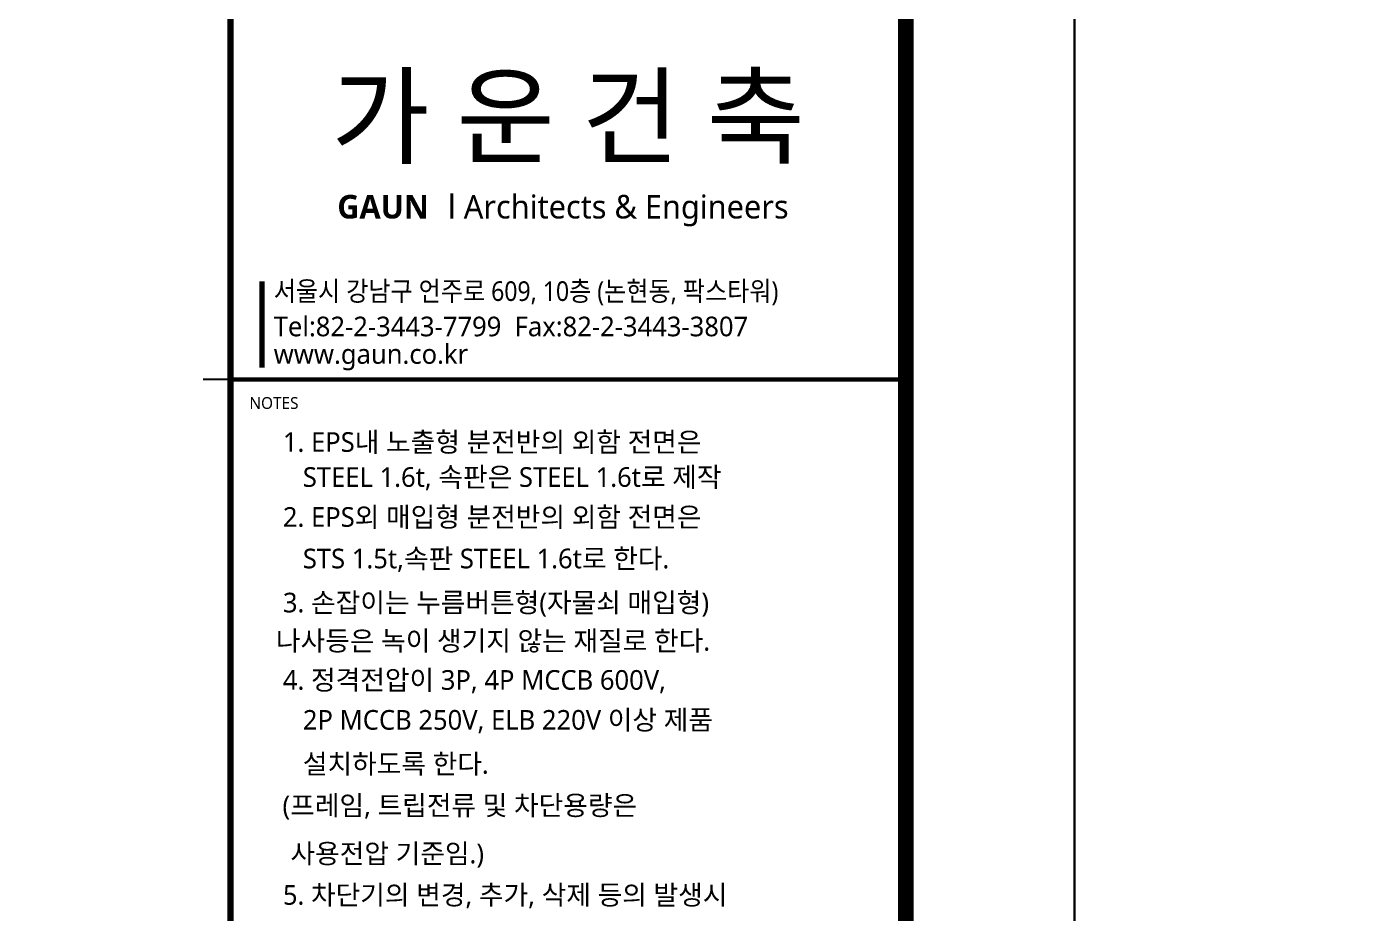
# Model space of a CAD drawing. Header units: millimetres. Extents: x 0 to 1009200, y -237600 to 28708.
# Drawn here: x 141500 to 175183, y -45403 to -22808 of the extents above; entities that cross this region are included whole.
import ezdxf
from ezdxf.enums import TextEntityAlignment as Align

# ---------------------------------------------------------------- set-up
doc = ezdxf.new("R2010")
doc.units = ezdxf.units.MM
doc.header["$LTSCALE"] = 1000
for name, color, linetype in [('A-TITLE', 3, 'Continuous'), ('arch', 8, 'Continuous'), ('XR-SHEET-SHT', 5, 'Continuous'), ('XR-SHEET-TEXT', 3, 'Continuous')]:
    doc.layers.add(name, color=color, linetype=linetype)
doc.layers.add('XR-SHEET-TEMP', color=171, linetype='Continuous', plot=False)
doc.styles.add('GHS', font='malgun.ttf')
doc.styles.add('XR-SHEET$0$XREF-Form$0$맑은고딕', font='malgun.ttf')
doc.styles.add('맑은고딕B', font='malgunbd.ttf')

# ---------------------------------------------------------------- blocks, each defined once
blk = doc.blocks.new('XR-FORM-EE', base_point=(461, 408))
at = {"layer": 'XR-SHEET-SHT', "color": 5}
blk.add_lwpolyline([(0, 118800), (168200, 118800), (168200, 0), (0, 0)], close=True, dxfattribs=at)
at = {"layer": 'XR-SHEET-SHT', "color": 5, "const_width": 400}
blk.add_lwpolyline([(9300, 114600), (163900, 114600), (163900, 4200), (9300, 4200)], close=True, dxfattribs=at)
at = {"layer": 'XR-SHEET-SHT', "color": 5}
for points, const_width in [([(146700, 114600), (146700, 4200)], 160), ([(146700, 87000), (163900, 87000)], 114)]:
    blk.add_lwpolyline(points, dxfattribs=dict(at, const_width=const_width))
at = {"layer": 'XR-SHEET-SHT', "color": 7, "const_width": 140}
blk.add_lwpolyline([(147500, 89500), (147500, 87300)], dxfattribs=at)
at = {"layer": 'XR-SHEET-TEMP'}
blk.add_line((146700, 87000), (146000, 87000), dxfattribs=at)
at = {"layer": 'XR-SHEET-SHT', "color": 3, "style": '맑은고딕B'}
blk.add_text('GAUN ', height=600, dxfattribs=at).set_placement((150686, 91400), align=Align.MIDDLE_CENTER)
at = {"layer": 'XR-SHEET-SHT', "color": 7, "style": 'XR-SHEET$0$XREF-Form$0$맑은고딕'}
blk.add_text('l Architects & Engineers', height=600, dxfattribs=at).set_placement((156577, 91400), align=Align.MIDDLE_CENTER)
at = {"layer": 'XR-SHEET-SHT', "color": 7, "style": 'XR-SHEET$0$XREF-Form$0$맑은고딕', "width": 0.9}
blk.add_text('서울시 강남구 언주로 609, 10층 (논현동, 팍스타워)', height=500, dxfattribs=at).set_placement((147800, 89250), align=Align.MIDDLE_LEFT)
at = {"layer": 'XR-SHEET-SHT', "color": 7, "style": 'XR-SHEET$0$XREF-Form$0$맑은고딕'}
for s, height, p in [('Tel:82-2-3443-7799  Fax:82-2-3443-3807', 500, (147800, 88350)), ('www.gaun.co.kr', 500, (147800, 87650)), ('NOTES', 300, (147180, 86400))]:
    blk.add_text(s, height=height, dxfattribs=at).set_placement(p, align=Align.MIDDLE_LEFT)
at = {"layer": 'XR-SHEET-TEXT', "color": 2, "style": '맑은고딕B'}
blk.add_text('가 운 건 축', height=2000, dxfattribs=at).set_placement((155300, 93700), align=Align.MIDDLE_CENTER)

msp = doc.modelspace()

# ---------------------------------------------------------------- block references
at = {"layer": 'arch'}
for p in [(461, -118392), (168661, -118392)]:
    msp.add_blockref('XR-FORM-EE', p, dxfattribs=at)

# ---------------------------------------------------------------- texts
at = {"layer": 'A-TITLE', "style": 'GHS'}
for s, p in [('1. EPS내 노출형 분전반의 외함 전면은', (148034, -33393)), ('   STEEL 1.6t, 속판은 STEEL 1.6t로 제작', (148034, -34285)), ('2. EPS외 매입형 분전반의 외함 전면은', (148034, -35302)), ('   STS 1.5t,속판 STEEL 1.6t로 한다.', (148034, -36360)), ('3. 손잡이는 누름버튼형(자물쇠 매입형)', (148034, -37482)), ('   나사등은 녹이 생기지 않는 재질로 한다.', (147349, -38457)), ('4. 정격전압이 3P, 4P MCCB 600V,', (148034, -39453)), ('   2P MCCB 250V, ELB 220V 이상 제품 ', (148034, -40470)), ('   설치하도록 한다.', (148034, -41591)), ('   (프레임, 트립전류 및 차단용량은', (147516, -42649)), ('사용전압 기준임.)', (148227, -43875)), ('5. 차단기의 변경, 추가, 삭제 등의 발생시', (148034, -44928))]:
    msp.add_text(s, height=500, dxfattribs=at).set_placement(p, align=Align.MIDDLE_LEFT)

doc.saveas('drawing.dxf')
